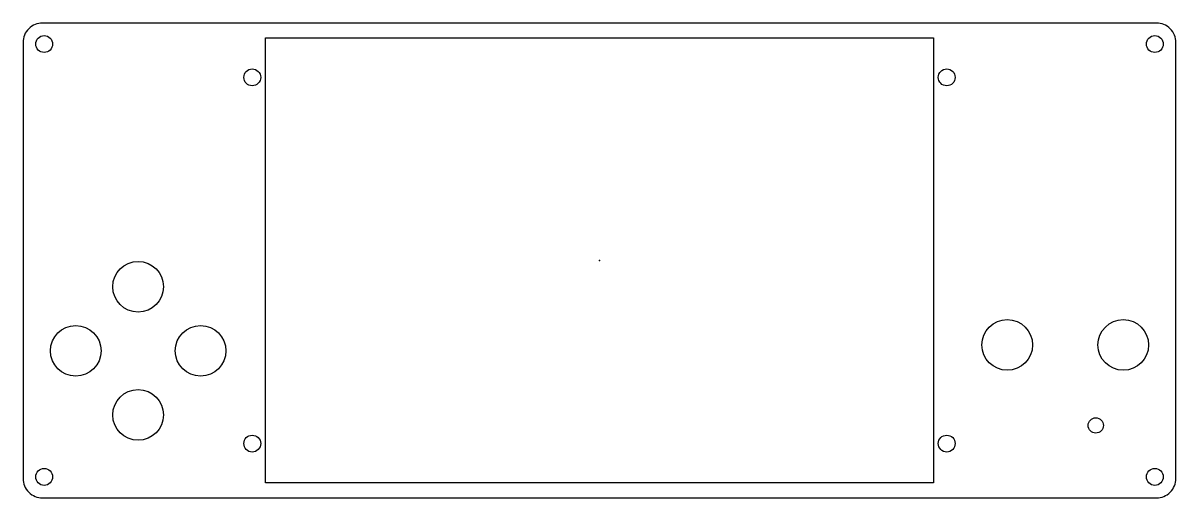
# Model space of a CAD drawing. Header units: millimetres. Extents: x 135 to 285, y 49 to 111.
import ezdxf

# ---------------------------------------------------------------- set-up
doc = ezdxf.new("R2010")
doc.units = ezdxf.units.MM
doc.layers.get('0').update_dxf_attribs({"linetype": 'CONTINUOUS'})

msp = doc.modelspace()

# ---------------------------------------------------------------- linework, layer by layer
msp.add_lwpolyline([(282.25, 110.66), (137.21, 110.66, 0.414214), (134.67, 108.12), (134.67, 51.31, 0.414214), (137.21, 48.77), (282.25, 48.77, 0.414214), (284.79, 51.31), (284.79, 108.12, 0.414214)], format="xyb", close=True)
msp.add_lwpolyline([(253.23, 50.72), (166.23, 50.72), (166.23, 108.72), (253.23, 108.72)], close=True)
for centre, radius in [((137.42, 107.92), 1.1), ((282.04, 107.92), 1.1), ((164.52, 103.58), 1.1), ((254.94, 103.58), 1.1), ((149.66, 76.3), 3.3), ((141.53, 67.94), 3.3), ((157.79, 67.94), 3.3), ((262.82, 68.71), 3.3), ((277.93, 68.71), 3.3), ((149.66, 59.59), 3.3), ((274.35, 58.22), 1), ((164.52, 55.85), 1.1), ((254.94, 55.85), 1.1), ((137.42, 51.51), 1.1), ((282.04, 51.51), 1.1)]:
    msp.add_circle(centre, radius)
msp.add_point((209.73, 79.72))

doc.saveas('drawing.dxf')
